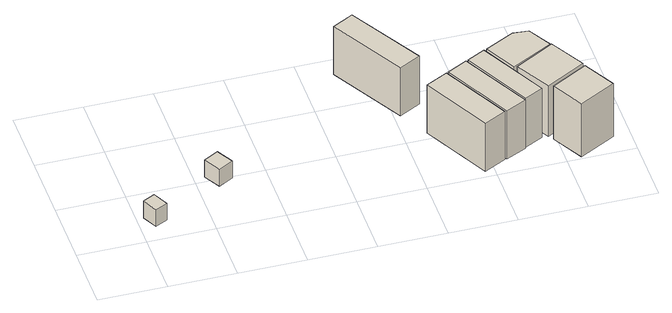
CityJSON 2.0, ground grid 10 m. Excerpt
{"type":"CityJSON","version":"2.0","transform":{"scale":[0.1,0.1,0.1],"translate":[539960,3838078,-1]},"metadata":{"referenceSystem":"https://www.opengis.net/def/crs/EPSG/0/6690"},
"CityObjects":{
"building1":{"type":"Building","attributes":{"class":"3001","BuildingDetailAttribute.specifiedBuildingCoverageRate":0.8,"BuildingDetailAttribute.surveyYear":2017,"BuildingRiverFloodingRiskAttribute.description":"1","BuildingRiverFloodingRiskAttribute.rank":"2","BuildingRiverFloodingRiskAttribute.depth":2.93,"BuildingRiverFloodingRiskAttribute.adminType":"1","BuildingRiverFloodingRiskAttribute.scale":"2","BuildingRiverFloodingRiskAttribute.duration":44.63,"BuildingTsunamiRiskAttribute.description":"1","BuildingTsunamiRiskAttribute.rank":"2","BuildingTsunamiRiskAttribute.depth":2.06,"BuildingHighTideRiskAttribute.description":"1","BuildingHighTideRiskAttribute.rank":"4","BuildingHighTideRiskAttribute.depth":5.99,"BuildingIDAttribute.prefecture":"27","BuildingIDAttribute.city":"27104"},"geometry":[{"type":"Solid","lod":"1","boundaries":[[[[0,1,2,3]],[[2,4,5,3]],[[1,6,4,2]],[[0,7,6,1]],[[3,5,7,0]],[[4,6,7,5]]]]}]},
"building2":{"type":"Building","attributes":{"class":"3001","BuildingDetailAttribute.specifiedBuildingCoverageRate":0.8,"BuildingDetailAttribute.surveyYear":2017,"BuildingRiverFloodingRiskAttribute.description":"1","BuildingRiverFloodingRiskAttribute.rank":"3","BuildingRiverFloodingRiskAttribute.depth":3.01,"BuildingRiverFloodingRiskAttribute.adminType":"1","BuildingRiverFloodingRiskAttribute.scale":"2","BuildingRiverFloodingRiskAttribute.duration":46.17,"BuildingTsunamiRiskAttribute.description":"1","BuildingTsunamiRiskAttribute.rank":"2","BuildingTsunamiRiskAttribute.depth":2.08,"BuildingHighTideRiskAttribute.description":"1","BuildingHighTideRiskAttribute.rank":"4","BuildingHighTideRiskAttribute.depth":6.01,"BuildingIDAttribute.prefecture":"27","BuildingIDAttribute.city":"27104"},"geometry":[{"type":"Solid","lod":"1","boundaries":[[[[8,9,10,11]],[[10,12,13,11]],[[9,14,12,10]],[[8,15,14,9]],[[11,13,15,8]],[[12,14,15,13]]]]}]},
"building3":{"type":"Building","attributes":{"計測周辺長":29.59,"1/2500図郭":46,"区名":"此花区","町丁目名称":"酉島６丁目","街区番号":1,"class":"3001","usage":"411","measuredHeight":8.5,"storeysAboveGround":3,"BuildingDetailAttribute.buildingRoofEdgeArea":36.97,"BuildingDetailAttribute.buildingStructureType":"601","BuildingDetailAttribute.buildingStructureOrgType":"1","BuildingDetailAttribute.detailedUsage":"1110","BuildingDetailAttribute.specifiedBuildingCoverageRate":0.8,"BuildingDetailAttribute.surveyYear":2017,"BuildingRiverFloodingRiskAttribute.description":"1","BuildingRiverFloodingRiskAttribute.rank":"3","BuildingRiverFloodingRiskAttribute.depth":3.6,"BuildingRiverFloodingRiskAttribute.adminType":"1","BuildingRiverFloodingRiskAttribute.scale":"2","BuildingRiverFloodingRiskAttribute.duration":57.03,"BuildingTsunamiRiskAttribute.description":"1","BuildingTsunamiRiskAttribute.rank":"2","BuildingTsunamiRiskAttribute.depth":2.65,"BuildingHighTideRiskAttribute.description":"1","BuildingHighTideRiskAttribute.rank":"4","BuildingHighTideRiskAttribute.depth":6.58,"BuildingIDAttribute.prefecture":"27","BuildingIDAttribute.city":"27104"},"geometry":[{"type":"Solid","lod":"1","boundaries":[[[[16,17,18,19]],[[18,20,21,19]],[[17,22,20,18]],[[16,23,22,17]],[[19,21,23,16]],[[20,22,23,21]]]]}]},
"building4":{"type":"Building","attributes":{"計測周辺長":31.67,"1/2500図郭":46,"区名":"此花区","町丁目名称":"酉島６丁目","街区番号":1,"class":"3001","usage":"411","measuredHeight":8.5,"storeysAboveGround":3,"BuildingDetailAttribute.buildingRoofEdgeArea":46.48,"BuildingDetailAttribute.buildingStructureType":"601","BuildingDetailAttribute.buildingStructureOrgType":"1","BuildingDetailAttribute.detailedUsage":"1110","BuildingDetailAttribute.specifiedBuildingCoverageRate":0.8,"BuildingDetailAttribute.surveyYear":2017,"BuildingRiverFloodingRiskAttribute.description":"1","BuildingRiverFloodingRiskAttribute.rank":"3","BuildingRiverFloodingRiskAttribute.depth":3.6,"BuildingRiverFloodingRiskAttribute.adminType":"1","BuildingRiverFloodingRiskAttribute.scale":"2","BuildingRiverFloodingRiskAttribute.duration":57.03,"BuildingTsunamiRiskAttribute.description":"1","BuildingTsunamiRiskAttribute.rank":"2","BuildingTsunamiRiskAttribute.depth":2.81,"BuildingHighTideRiskAttribute.description":"1","BuildingHighTideRiskAttribute.rank":"4","BuildingHighTideRiskAttribute.depth":6.73,"BuildingIDAttribute.prefecture":"27","BuildingIDAttribute.city":"27104"},"geometry":[{"type":"Solid","lod":"1","boundaries":[[[[24,25,26,27]],[[26,28,29,27]],[[25,30,28,26]],[[24,31,30,25]],[[27,29,31,24]],[[28,30,31,29]]]]}]},
"building5":{"type":"Building","attributes":{"計測周辺長":30.87,"1/2500図郭":46,"区名":"此花区","町丁目名称":"酉島６丁目","街区番号":1,"class":"3001","usage":"411","measuredHeight":8.7,"storeysAboveGround":3,"BuildingDetailAttribute.buildingRoofEdgeArea":43.36,"BuildingDetailAttribute.buildingStructureType":"601","BuildingDetailAttribute.buildingStructureOrgType":"1","BuildingDetailAttribute.detailedUsage":"1110","BuildingDetailAttribute.specifiedBuildingCoverageRate":0.8,"BuildingDetailAttribute.surveyYear":2017,"BuildingRiverFloodingRiskAttribute.description":"1","BuildingRiverFloodingRiskAttribute.rank":"3","BuildingRiverFloodingRiskAttribute.depth":3.6,"BuildingRiverFloodingRiskAttribute.adminType":"1","BuildingRiverFloodingRiskAttribute.scale":"2","BuildingRiverFloodingRiskAttribute.duration":57.03,"BuildingTsunamiRiskAttribute.description":"1","BuildingTsunamiRiskAttribute.rank":"2","BuildingTsunamiRiskAttribute.depth":2.9,"BuildingHighTideRiskAttribute.description":"1","BuildingHighTideRiskAttribute.rank":"4","BuildingHighTideRiskAttribute.depth":6.81,"BuildingIDAttribute.prefecture":"27","BuildingIDAttribute.city":"27104"},"geometry":[{"type":"Solid","lod":"1","boundaries":[[[[32,33,34,35]],[[34,36,37,35]],[[33,38,36,34]],[[32,39,38,33]],[[35,37,39,32]],[[36,38,39,37]]]]}]},
"building6":{"type":"Building","attributes":{"計測周辺長":31.04,"1/2500図郭":46,"区名":"此花区","町丁目名称":"酉島６丁目","街区番号":1,"class":"3001","usage":"411","measuredHeight":8.7,"storeysAboveGround":3,"BuildingDetailAttribute.buildingRoofEdgeArea":45.81,"BuildingDetailAttribute.buildingStructureType":"601","BuildingDetailAttribute.buildingStructureOrgType":"1","BuildingDetailAttribute.detailedUsage":"1110","BuildingDetailAttribute.specifiedBuildingCoverageRate":0.8,"BuildingDetailAttribute.surveyYear":2017,"BuildingRiverFloodingRiskAttribute.description":"1","BuildingRiverFloodingRiskAttribute.rank":"3","BuildingRiverFloodingRiskAttribute.depth":3.6,"BuildingRiverFloodingRiskAttribute.adminType":"1","BuildingRiverFloodingRiskAttribute.scale":"2","BuildingRiverFloodingRiskAttribute.duration":57.03,"BuildingTsunamiRiskAttribute.description":"1","BuildingTsunamiRiskAttribute.rank":"2","BuildingTsunamiRiskAttribute.depth":2.9,"BuildingHighTideRiskAttribute.description":"1","BuildingHighTideRiskAttribute.rank":"4","BuildingHighTideRiskAttribute.depth":6.81,"BuildingIDAttribute.prefecture":"27","BuildingIDAttribute.city":"27104"},"geometry":[{"type":"Solid","lod":"1","boundaries":[[[[40,41,42,43]],[[42,44,45,43]],[[41,46,44,42]],[[40,47,46,41]],[[43,45,47,40]],[[44,46,47,45]]]]}]},
"building7":{"type":"Building","attributes":{"計測周辺長":25,"1/2500図郭":46,"区名":"此花区","町丁目名称":"酉島６丁目","街区番号":1,"class":"3001","usage":"411","measuredHeight":8.8,"storeysAboveGround":3,"BuildingDetailAttribute.buildingRoofEdgeArea":37.02,"BuildingDetailAttribute.buildingStructureType":"601","BuildingDetailAttribute.buildingStructureOrgType":"1","BuildingDetailAttribute.detailedUsage":"1110","BuildingDetailAttribute.specifiedBuildingCoverageRate":0.8,"BuildingDetailAttribute.surveyYear":2017,"BuildingRiverFloodingRiskAttribute.description":"1","BuildingRiverFloodingRiskAttribute.rank":"3","BuildingRiverFloodingRiskAttribute.depth":3.6,"BuildingRiverFloodingRiskAttribute.adminType":"1","BuildingRiverFloodingRiskAttribute.scale":"2","BuildingRiverFloodingRiskAttribute.duration":57.03,"BuildingTsunamiRiskAttribute.description":"1","BuildingTsunamiRiskAttribute.rank":"3","BuildingTsunamiRiskAttribute.depth":3,"BuildingHighTideRiskAttribute.description":"1","BuildingHighTideRiskAttribute.rank":"4","BuildingHighTideRiskAttribute.depth":6.91,"BuildingIDAttribute.prefecture":"27","BuildingIDAttribute.city":"27104"},"geometry":[{"type":"Solid","lod":"1","boundaries":[[[[48,49,50,51,52]],[[51,53,54,52]],[[50,55,53,51]],[[49,56,55,50]],[[48,57,56,49]],[[52,54,57,48]],[[53,55,56,57,54]]]]}]},
"building8":{"type":"Building","attributes":{"計測周辺長":26.49,"1/2500図郭":46,"区名":"此花区","町丁目名称":"酉島６丁目","街区番号":1,"class":"3001","usage":"411","measuredHeight":9,"storeysAboveGround":3,"BuildingDetailAttribute.buildingRoofEdgeArea":43.42,"BuildingDetailAttribute.buildingStructureType":"601","BuildingDetailAttribute.buildingStructureOrgType":"1","BuildingDetailAttribute.detailedUsage":"1110","BuildingDetailAttribute.specifiedBuildingCoverageRate":0.8,"BuildingDetailAttribute.surveyYear":2017,"BuildingRiverFloodingRiskAttribute.description":"1","BuildingRiverFloodingRiskAttribute.rank":"3","BuildingRiverFloodingRiskAttribute.depth":3.76,"BuildingRiverFloodingRiskAttribute.adminType":"1","BuildingRiverFloodingRiskAttribute.scale":"2","BuildingRiverFloodingRiskAttribute.duration":59.88,"BuildingTsunamiRiskAttribute.description":"1","BuildingTsunamiRiskAttribute.rank":"3","BuildingTsunamiRiskAttribute.depth":3,"BuildingHighTideRiskAttribute.description":"1","BuildingHighTideRiskAttribute.rank":"4","BuildingHighTideRiskAttribute.depth":6.91,"BuildingIDAttribute.prefecture":"27","BuildingIDAttribute.city":"27104"},"geometry":[{"type":"Solid","lod":"1","boundaries":[[[[58,59,60,61]],[[60,62,63,61]],[[59,64,62,60]],[[58,65,64,59]],[[61,63,65,58]],[[62,64,65,63]]]]}]},
"building9":{"type":"Building","attributes":{"計測周辺長":26.18,"1/2500図郭":46,"区名":"此花区","町丁目名称":"酉島６丁目","街区番号":1,"class":"3001","usage":"411","measuredHeight":9.4,"storeysAboveGround":3,"BuildingDetailAttribute.buildingRoofEdgeArea":42.61,"BuildingDetailAttribute.buildingStructureType":"601","BuildingDetailAttribute.buildingStructureOrgType":"1","BuildingDetailAttribute.detailedUsage":"1110","BuildingDetailAttribute.specifiedBuildingCoverageRate":0.8,"BuildingDetailAttribute.surveyYear":2017,"BuildingRiverFloodingRiskAttribute.description":"1","BuildingRiverFloodingRiskAttribute.rank":"3","BuildingRiverFloodingRiskAttribute.depth":3.76,"BuildingRiverFloodingRiskAttribute.adminType":"1","BuildingRiverFloodingRiskAttribute.scale":"2","BuildingRiverFloodingRiskAttribute.duration":59.98,"BuildingTsunamiRiskAttribute.description":"1","BuildingTsunamiRiskAttribute.rank":"3","BuildingTsunamiRiskAttribute.depth":3.01,"BuildingHighTideRiskAttribute.description":"1","BuildingHighTideRiskAttribute.rank":"4","BuildingHighTideRiskAttribute.depth":6.92,"BuildingIDAttribute.prefecture":"27","BuildingIDAttribute.city":"27104"},"geometry":[{"type":"Solid","lod":"1","boundaries":[[[[66,67,68,69]],[[68,70,71,69]],[[67,72,70,68]],[[66,73,72,67]],[[69,71,73,66]],[[70,72,73,71]]]]}]}
},
"vertices":[
[7,39,10],[25,48,10],[36,25,10],[18,16,10],[36,25,40],[18,16,40],[25,48,40],[7,39,40],
[112,100,9],[134,112,9],[148,87,9],[126,75,9],[148,87,39],[126,75,39],[134,112,39],[112,100,39],
[346,266,3],[377,283,3],[440,172,3],[408,155,3],[440,172,88],[408,155,88],[377,283,88],[346,266,88],
[432,110,3],[465,127,3],[518,25,3],[485,8,3],[518,25,88],[485,8,88],[465,127,88],[432,110,88],
[468,128,2],[498,144,2],[552,41,2],[521,26,2],[552,41,88],[521,26,88],[498,144,88],[468,128,88],
[501,145,1],[528,159,1],[581,58,1],[553,44,1],[581,58,88],[553,44,88],[528,159,88],[501,145,88],
[532,160,0],[576,183,0],[599,181,0],[619,145,0],[557,113,0],[619,145,88],[557,113,88],[599,181,88],[576,183,88],[532,160,88],
[561,110,0],[620,143,0],[649,91,0],[590,58,0],[649,91,90],[590,58,90],[620,143,90],[561,110,90],
[595,51,0],[649,81,0],[675,33,0],[621,4,0],[675,33,94],[621,4,94],[649,81,94],[595,51,94]
]}
